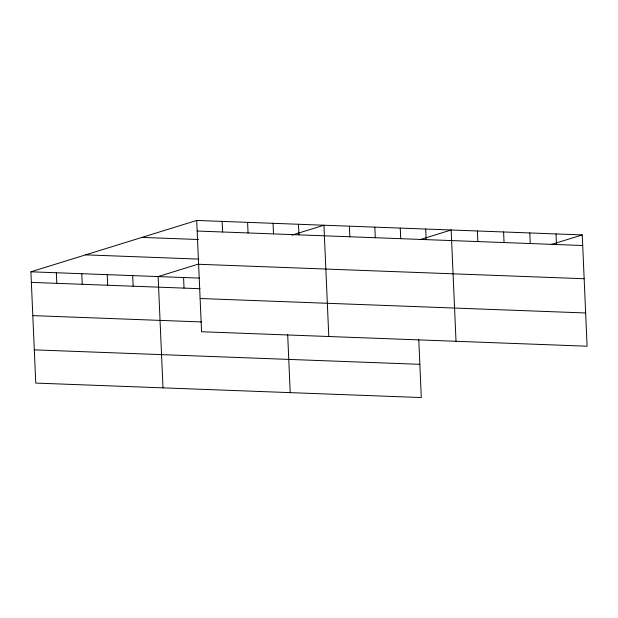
<?xml version="1.0" encoding="UTF-8"?>
<svg xmlns="http://www.w3.org/2000/svg" width="618" height="618" viewBox="0 0 618 618"><rect width="100%" height="100%" fill="white"/><g stroke="black" fill="none" stroke-linecap="round" stroke-linejoin="round"><path stroke-width="0.93" d="M418.765 339.591L421.298 397.552L35.759 383.083L30.9 271.796L196.702 220.448L582.241 234.917L587.1 346.204L201.561 331.742L196.702 220.448M198.254 264.141L158.131 276.57L162.99 387.857M292.013 235.11L323.932 225.222L328.791 336.516M420.155 239.599L451.155 229.996L456.014 341.291M551.233 244.519L582.241 234.917M197.165 231.039L582.704 245.508M141.986 237.397L198.532 239.514M85.616 254.855L198.702 259.096M198.617 264.272L584.157 278.733M30.9 271.796L199.599 278.123M31.363 282.387L200.054 288.714M200.108 298.509L585.648 312.971M32.816 315.62L201.507 321.947M34.307 349.858L419.846 364.319M556.022 233.928L556.486 244.519M529.811 232.947L530.267 243.538M503.593 231.966L504.056 242.557M477.374 230.977L477.838 241.568M425.709 229.046L426.173 239.637M400.263 228.088L400.727 238.679M374.817 227.13L375.281 237.721M349.379 226.18L349.834 236.771M298.486 224.272L298.95 234.863M287.687 334.67L290.213 392.631M273.04 223.314L273.504 233.905M247.594 222.364L248.057 232.955M222.148 221.406L222.611 231.997M183.577 277.521L184.033 288.112M132.685 275.613L133.148 286.204M107.238 274.662L107.702 285.253M81.792 273.704L82.256 284.295M56.346 272.747L56.81 283.338"/></g></svg>
